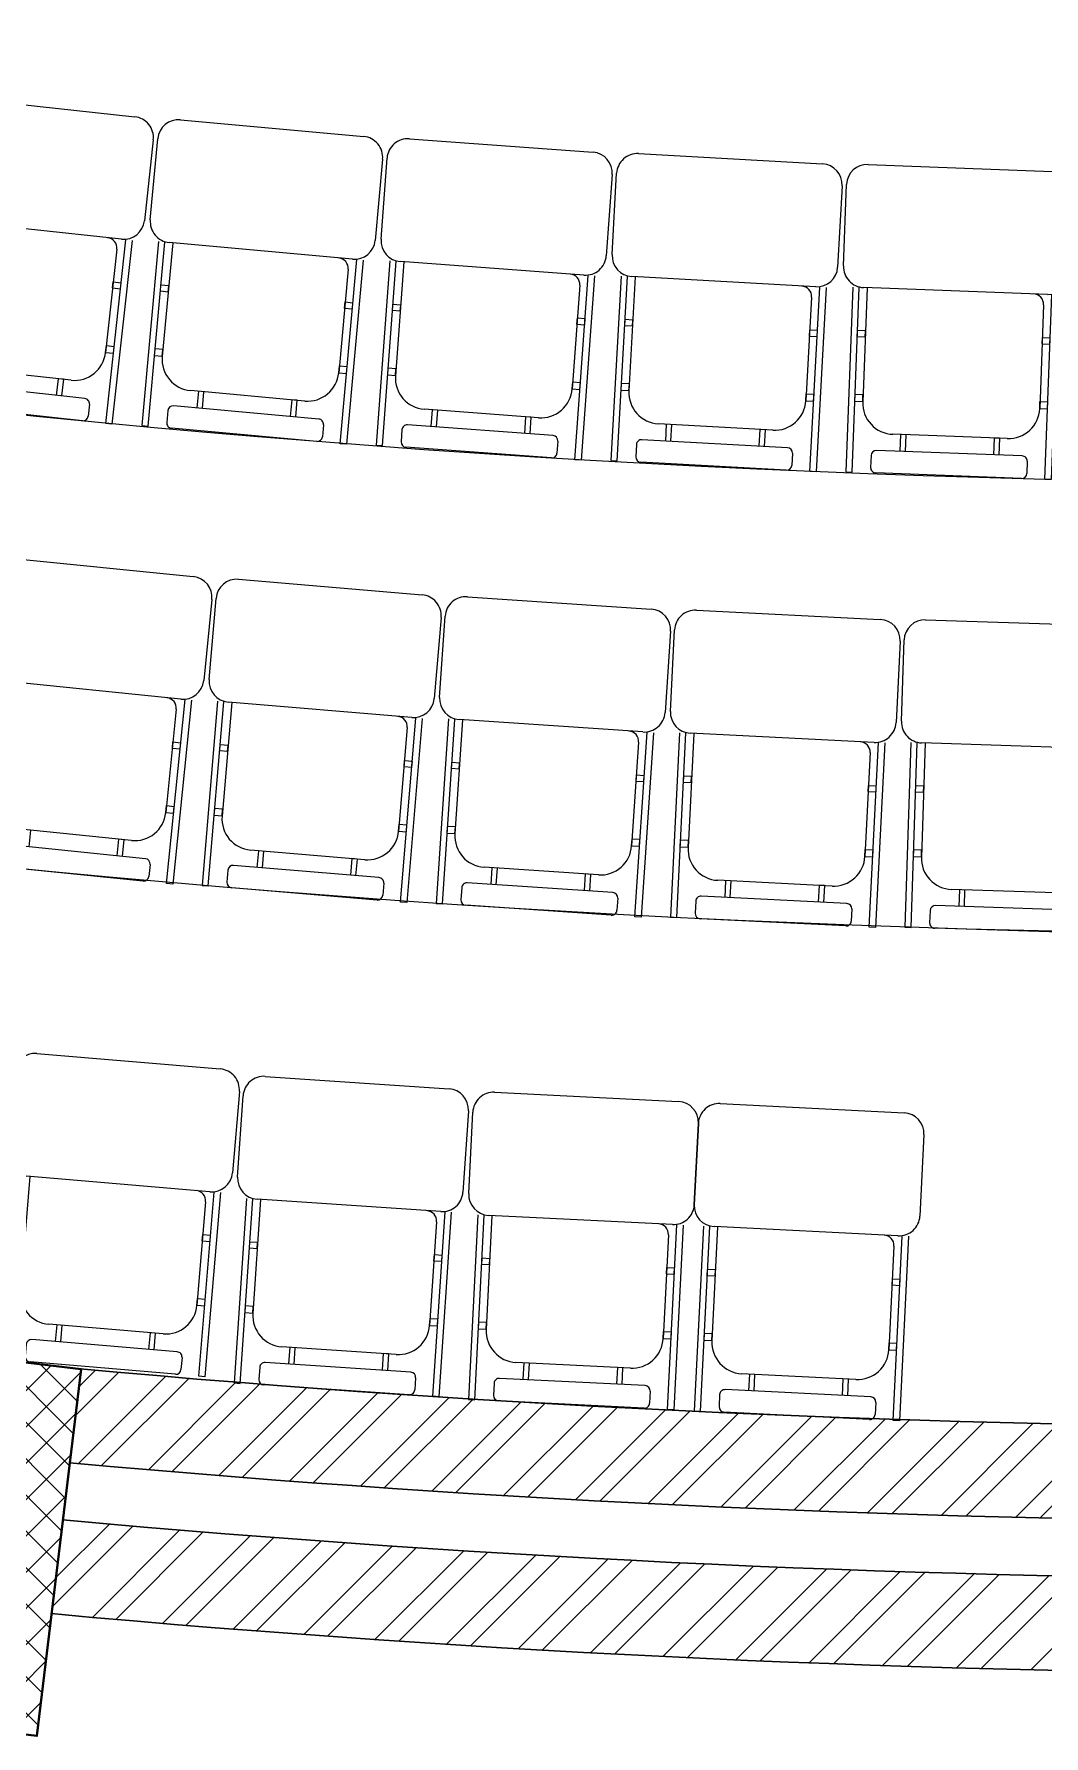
# Model space of a CAD drawing. Header units: millimetres. Extents: x 8275 to 147087, y -297470 to -191881.
# Drawn here: x 41999 to 44458, y -221375 to -217230 of the extents above; entities that cross this region are included whole.
import ezdxf

# ---------------------------------------------------------------- set-up
doc = ezdxf.new("R2010")
doc.units = ezdxf.units.MM
doc.header["$LTSCALE"] = 250
doc.header["$MEASUREMENT"] = 0
for name, color, linetype, lineweight in [('col', 6, 'Continuous', 40), ('furniture', 5, 'Continuous', 15), ('hatch', 9, 'Continuous', 0), ('stairs', 2, 'Continuous', 5), ('text', 7, 'Continuous', 9), ('wall', 1, 'Continuous', 30)]:
    doc.layers.add(name, color=color, linetype=linetype, lineweight=lineweight)

# ---------------------------------------------------------------- blocks, each defined once
blk = doc.blocks.new('A$C157F7572')
at = {"layer": 'hatch'}
h = blk.add_hatch(dxfattribs=at)
h.set_pattern_fill('ANSI37', color=256, scale=500)
h.set_pattern_definition([(45, (0, 0), (-44.19417382415921, 44.19417382415922), []), (135, (0, 0), (-44.19417382415922, -44.19417382415921), [])])
h.paths.add_polyline_path([(-96432.95528851217, 4658.762275870657), (-98418.65370136919, 4897.512800823664), (-98526.09143759822, 4003.948515036725), (-96540.3930247412, 3765.197990083601)])
at = {"layer": 'col', "elevation": 13625.06678178192}
blk.add_lwpolyline([(-98418.65370136919, 4897.512800824596), (-96432.95528851217, 4658.762275869725), (-96540.39302473981, 3765.197990096523), (-98526.09143759822, 4003.948515037657)], close=True, dxfattribs=at)
blk = doc.blocks.new('A$C24EB465D-flat-9-flat-1-flat-368')
at = {"layer": 'furniture', "ltscale": 0.1}
for p, q in [((-444.7865535151213, 28.86994348000735), (0.9633023887872696, -19.80886051803827)), ((-522.3397440519184, -213.3423242466524), (-500.8012188225985, -16.11491253506392)), ((45.94815840572119, -75.82352582272142), (24.40963317453861, -273.0509375361726)), ((-503.1420515552163, -266.5408623879775), (-552.0139903556556, -714.0592459272593)), ((-536.7144739851356, -715.7300533298403), (-487.842535180971, -268.2116697886959)), ((-468.9051249343902, -270.2797590307891), (-499.115522781387, -546.9151604697108)), ((-31.60503213107586, -318.0357935512438), (-477.3548880387098, -269.3569895531982)), ((-69.9893237836659, -766.6994968559593), (-21.1173849850893, -319.1811133157462)), ((-5.921435201540589, -320.8406105674803), (-54.79337400197983, -768.3589941086248)), ((-500.9118280280381, -387.8866602210328), (-499.2794892415404, -372.9393994314596)), ((-480.3420789930969, -375.0074886735529), (-499.2794892415404, -372.9393994314596)), ((-42.81224755384028, -342.3629044033587), (-70.26519307680428, -593.7484255116433)), ((-481.974417777732, -389.9547494640574), (-500.9118280280381, -387.8866602210328)), ((-481.974417777732, -389.9547494640574), (-480.3420789930969, -375.0074886735529)), ((-53.12408807687461, -436.7880145050585), (-51.49174929410219, -421.840753714554)), ((-53.12408807687461, -436.7880145050585), (-34.18667783215642, -438.8561037471518)), ((-51.49174929410219, -421.840753714554), (-32.55433904565871, -423.908842955716)), ((-34.18667783215642, -438.8561037471518), (-32.55433904565871, -423.908842955716)), ((-518.0529330242425, -544.8470712276176), (-516.2059794720262, -527.934591610916)), ((-497.2685692235827, -530.0026808530092), (-516.2059794720262, -527.934591610916)), ((-499.115522781387, -546.9151604697108), (-497.2685692235827, -530.0026808530092)), ((-499.115522781387, -546.9151604697108), (-518.0529330242425, -544.8470712276176)), ((-70.26519307680428, -593.7484255116433), (-68.4182395208627, -576.8359458949417)), ((-68.4182395208627, -576.8359458949417), (-49.48082927800715, -578.904035137035)), ((-51.3277828283608, -595.8165147528052), (-49.48082927800715, -578.904035137035)), ((-70.26519307680428, -593.7484255116433), (-51.3277828283608, -595.8165147528052)), ((-154.287191035226, -661.2257095333189), (-431.6382387522608, -630.9371584290639)), ((-412.7219906095415, -633.0029366305098), (-417.1382082141936, -673.4420640990138)), ((-400.0576938465238, -634.3859607893974), (-404.4739114474505, -674.8250882579014)), ((-185.8677359446883, -657.776907172054), (-190.2839535437524, -698.2160346405581)), ((-173.1309606768191, -659.167846458964), (-185.8677359446883, -657.776907172054)), ((-173.1309606768191, -659.167846458964), (-177.5471782833338, -699.6069739265367)), ((-487.9329431802034, -678.4863214166835), (-491.1290202252567, -707.7526707397774)), ((-120.8285881411284, -705.8010154850781), (-473.9292768537998, -667.24010741245)), ((-552.0139903556556, -714.0592459272593), (-536.7144739851356, -715.7300533298403)), ((-126.7821175083518, -760.3172451388091), (-479.8828062191606, -721.756337066181)), ((-109.5823741406202, -719.804681812413), (-112.7784511819482, -749.0710311355069)), ((-54.79337400197983, -768.3589941086248), (-69.9893237836659, -766.6994968559593))]:
    blk.add_line(p, q, dxfattribs=at)
for centre, radius, start, end in [((-450.3014581687748, -21.62981718033552, 1.982400927672602e-09), 50.80000000000293, 83.76762318044554, 173.7676231804455), ((-4.551602261140943, -70.30862117744982, 1.982501520910923e-09), 50.80000000000293, 353.7676231804455, 83.76762318044554), ((-471.8399833999574, -218.857228891924, 1.982396067031655e-09), 50.80000000000293, 173.7676231804455, 263.7676231804455), ((-26.09012749232352, -267.5360328899696, 1.982496660269976e-09), 50.80000000000293, 263.7676231804455, 353.7676231804455), ((-68.0621278937906, -339.6054520793259, 1.982487188366882e-09), 25.39999999999996, 353.7676231804455, 83.76762318044554), ((-423.3658817950636, -555.1875174362212, 1.982407006276593e-09), 76.2000000000001, 173.7676231804455, 263.7676231804455), ((-146.0148340780288, -585.4760685414076, 1.982469596627823e-09), 76.2000000000001, 263.7676231804455, 353.7676231804455), ((-475.3080030214041, -679.8650475768372, 1.982395284396911e-09), 12.70000000000002, 83.76762318044554, 173.7676231804455), ((-478.50408006832, -709.1313968999311, 1.982394563131977e-09), 12.7, 173.7676231804455, 263.7676231804455), ((-122.2073143105954, -718.4259556494653, 1.982474969317186e-09), 12.69999999999999, 353.7676231804455, 83.76762318044554), ((-125.403391353786, -747.6923049725592, 1.982474248052254e-09), 12.7, 263.7676231804455, 353.7676231804455)]:
    blk.add_arc(centre, radius, start, end, dxfattribs=at)
blk = doc.blocks.new('A$C24EB465D-flat-9-flat-1-flat-369')
at = {"layer": 'furniture', "ltscale": 0.1}
for p, q in [((-445.2293345928192, 20.96166601777077), (1.31514759734273, -19.78861524444073)), ((-518.4662431254983, -222.5904541295022), (-500.435788616538, -25.01145041268319)), ((47.28826402872801, -74.99506926629692), (29.25780951790512, -272.5740729849786)), ((-498.3262602966279, -275.4394555324689), (-539.2382196802646, -723.7556180646643)), ((-523.9114292729646, -725.1542939962819), (-482.9994698874652, -276.8381314631552)), ((-464.028300428763, -278.5693822614849), (-489.3182029761374, -555.697934194468)), ((-25.94864450395107, -318.5471894154325), (-472.4931266978383, -277.796908153221)), ((-56.35426069237292, -767.8221286376938), (-15.44230131059885, -319.5059661045671)), ((-0.2192621175199747, -320.8951740190387), (-41.13122149929404, -769.2113365512341)), ((-36.72180516831577, -343.069607919082), (-59.70337331853807, -594.9032672373578)), ((-493.9401117190719, -396.7264632843435), (-492.573638856411, -381.7525564143434)), ((-474.968942258507, -398.4577140826732), (-493.9401117190719, -396.7264632843435)), ((-473.6024693977088, -383.4838072126731), (-492.573638856411, -381.7525564143434)), ((-474.968942258507, -398.4577140826732), (-473.6024693977088, -383.4838072126731)), ((-45.35411260277033, -437.663047125563), (-43.98763974197209, -422.689140255563)), ((-45.35411260277033, -437.663047125563), (-26.38294314593077, -439.3942979238927)), ((-43.98763974197209, -422.689140255563), (-25.01647028140724, -424.4203910529613)), ((-26.38294314593077, -439.3942979238927), (-25.01647028140724, -424.4203910529613)), ((-508.289372432977, -553.9666833952069), (-506.7432400193065, -537.0240543568507)), ((-487.7720705587417, -538.7553051551804), (-506.7432400193065, -537.0240543568507)), ((-489.3182029761374, -555.697934194468), (-487.7720705587417, -538.7553051551804)), ((-489.3182029761374, -555.697934194468), (-508.289372432977, -553.9666833952069)), ((-59.70337331853807, -594.9032672373578), (-58.15724090114236, -577.9606381980702)), ((-58.15724090114236, -577.9606381980702), (-39.1860714443028, -579.6918889963999)), ((-40.73220385797322, -596.6345180356875), (-39.1860714443028, -579.6918889963999)), ((-59.70337331853807, -594.9032672373578), (-40.73220385797322, -596.6345180356875)), ((-142.513054350391, -663.8629418825731), (-420.3585283253342, -638.5076152281836)), ((-401.4085586946458, -640.2369313947856), (-405.10548825562, -680.7481486080214)), ((-388.7216856312007, -641.3946965578943), (-392.4186151884496, -681.9059137720615)), ((-174.1498970501125, -660.9758605509996), (-177.8468266054988, -701.4870777651668)), ((-161.3904162738472, -662.1402516728267), (-174.1498970501125, -660.9758605509996)), ((-161.3904162738472, -662.1402516728267), (-165.0873458366841, -702.6514688860625)), ((-475.7994103133678, -687.0496099516749), (-478.4749287702143, -716.3681316096336)), ((-108.2676449883729, -707.8366606924683), (-461.9977968074381, -675.5563308438286)), ((-539.2382196802646, -723.7556180646643), (-523.9114292729646, -725.1542939962819)), ((-113.2514978423715, -762.4500749632716), (-466.981649659574, -730.169745114632)), ((-96.77436588518322, -721.6382741993293), (-99.44988433644176, -750.9567958563566)), ((-41.13122149929404, -769.2113365512341), (-56.35426069237292, -767.8221286376938))]:
    blk.add_line(p, q, dxfattribs=at)
for centre, radius, start, end in [((-449.8460033982992, -29.62811920884997, 1.982526758083864e-09), 50.80000000000293, 84.78580506149643, 174.7858050083564), ((-3.301521202549338, -70.37840047013015, 1.982627530647047e-09), 50.80000000000293, 354.7858050083564, 84.78580506149643), ((-467.8764579072595, -227.207122925669, 1.98252268911607e-09), 50.80000000000293, 174.7858050083564, 264.7858050614964), ((-21.33197571523488, -267.9574041878805, 1.982623461679254e-09), 50.80000000000293, 264.7858050614964, 354.7858050083564), ((-62.0166977904737, -340.761273519136, 1.982614280278767e-09), 25.39999999999996, 354.7858050083564, 84.78580506149643), ((-413.4335251431912, -562.6229373868555, 1.982534975358764e-09), 76.2000000000001, 174.7858050083564, 264.7858050614964), ((-135.5880511663854, -587.978264041245, 1.982597677288131e-09), 76.2000000000001, 264.7858050614964, 354.7858050083564), ((-463.1519640125334, -688.203777150251, 1.982523755301811e-09), 12.70000000000002, 84.78580506149643, 174.7858050083564), ((-465.8274824712425, -717.5222988072783, 1.982523151512349e-09), 12.7, 174.7858050083564, 264.7858050614964), ((-109.4218121971935, -720.4841069988906, 1.982603582274252e-09), 12.69999999999999, 354.7858050083564, 84.78580506149643), ((-112.0973306503147, -749.8026286559179, 1.982602978484791e-09), 12.7, 264.7858050614964, 354.7858050083564)]:
    blk.add_arc(centre, radius, start, end, dxfattribs=at)
blk = doc.blocks.new('A$C24EB465D-flat-9-flat-1-flat-370')
at = {"layer": 'furniture', "ltscale": 0.1}
for p, q in [((-445.5315181221813, 13.04676913749427), (1.666577499359846, -19.76212098821998)), ((-514.4290174022317, -231.7682928843424), (-499.9123273901641, -33.90009000524879)), ((48.61343664303422, -74.1429302552715), (34.09674663096666, -272.011133137159)), ((-493.3531041797251, -284.2510685306042), (-526.2921646889299, -733.2234377255663)), ((-510.9429402444512, -734.3495405046269), (-478.003879731521, -285.3771713087335)), ((-459.00494190678, -286.7710369573906), (-479.36636294052, -564.3052258435637)), ((-20.28406263887882, -318.9579922799021), (-467.48215826042, -286.1491021541879)), ((-42.70140166766942, -768.7022923203185), (-9.762341162189841, -319.7299231244251)), ((5.482980208471417, -320.8484030077234), (-27.4560802988708, -769.8207722036168)), ((-30.61976652033627, -343.6679745782167), (-49.12270002253354, -595.8702463610098)), ((-486.8124156408012, -405.4409853639081), (-485.7122402153909, -390.4451609766111)), ((-467.8134778123349, -406.8348510134965), (-486.8124156408012, -405.4409853639081)), ((-466.7133023887873, -391.8390266252682), (-485.7122402153909, -390.4451609766111)), ((-467.8134778123349, -406.8348510134965), (-466.7133023887873, -391.8390266252682)), ((-37.56981489621103, -438.3998715300113), (-36.46963947452605, -423.4040471427143)), ((-37.56981489621103, -438.3998715300113), (-18.57087707333267, -439.7937371786684)), ((-36.46963947452605, -423.4040471427143), (-17.47070164605975, -424.79791279044)), ((-18.57087707333267, -439.7937371786684), (-17.47070164605975, -424.79791279044)), ((-498.3653007633984, -562.9113601939753), (-497.1204777359962, -545.9439319912344)), ((-479.36636294052, -564.3052258435637), (-498.3653007633984, -562.9113601939753)), ((-478.12153990753, -547.3377976398915), (-497.1204777359962, -545.9439319912344)), ((-479.36636294052, -564.3052258435637), (-478.12153990753, -547.3377976398915)), ((-49.12270002253354, -595.8702463610098), (-47.87787699140608, -578.9028181573376)), ((-47.87787699140608, -578.9028181573376), (-28.87893916852772, -580.2966838059947)), ((-49.12270002253354, -595.8702463610098), (-30.12376219406724, -597.2641120087355)), ((-30.12376219406724, -597.2641120087355), (-28.87893916852772, -580.2966838059947)), ((-130.6939139235765, -666.2905350737274), (-408.9460742212832, -645.8764397464693)), ((-389.9683672543615, -647.268747783266), (-392.944841330871, -687.8392618345097)), ((-377.2629242353141, -648.2008883440867), (-380.2393983080983, -688.7714023953304)), ((-463.5156262684613, -695.395937285386), (-465.669741243124, -724.7573728747666)), ((-95.67251234315336, -709.6487804213539), (-449.9204239528626, -683.6592224994674)), ((-162.3770639132708, -663.9660864751786), (-165.3535379841924, -704.5366005264223)), ((-149.5989069063216, -664.9035617308691), (-162.3770639132708, -663.9660864751786)), ((-149.5989069063216, -664.9035617308691), (-152.5753809846938, -705.4740757821128)), ((-526.2921646889299, -733.2234377255663), (-510.9429402444512, -734.3495405046269)), ((-99.68511484749615, -764.3421331141144), (-453.9330264553428, -738.3525751912966)), ((-83.93579756096005, -723.2439827397466), (-86.08991253189743, -752.6054183291271)), ((-27.4560802988708, -769.8207722036168), (-42.70140166766942, -768.7022923203185))]:
    blk.add_line(p, q, dxfattribs=at)
for centre, radius, start, end in [((-449.2484931927174, -37.61706506833434, 1.982652793773659e-09), 50.80000000000293, 85.80398679271788, 175.8039868498401), ((-2.050397569313645, -70.42595519311726, 1.982753713839058e-09), 50.80000000000293, 355.80398684984, 85.80398679271788), ((-463.7651832029223, -235.4852679483593, 1.982649517763945e-09), 50.80000000000293, 175.8039868498401, 265.8039867927179), ((-16.5670875813812, -268.2941580731422, 1.982750437829344e-09), 50.80000000000293, 265.8039867927179, 355.80398684984), ((-55.95168363116682, -341.8094870448112, 1.982741549830831e-09), 25.39999999999996, 355.80398684984, 85.80398679271788), ((-403.3706116378307, -569.8806884363294, 1.982663147124561e-09), 76.2000000000001, 175.8039868498401, 265.8039867927179), ((-125.118451340124, -590.2947837645188, 1.982725940831622e-09), 76.2000000000001, 265.8039867927179, 355.80398684984), ((-450.8496677242219, -696.3251810502261, 1.982652432433483e-09), 12.70000000000002, 85.80398679271788, 175.8039868498401), ((-453.0037827007473, -725.6866166396067, 1.98265194631016e-09), 12.7, 175.8039868498401, 265.8039867927179), ((-96.60175611823797, -722.3147389730439, 1.982732376249784e-09), 12.69999999999999, 355.80398684984, 85.80398679271788), ((-98.75587108917534, -751.6761745614931, 1.982731890126462e-09), 12.7, 265.8039867927179, 355.80398684984)]:
    blk.add_arc(centre, radius, start, end, dxfattribs=at)
blk = doc.blocks.new('A$C24EB465D-flat-9-flat-1-flat-371')
at = {"layer": 'furniture', "ltscale": 0.1}
for p, q in [((-445.6930086743087, 5.127752259373665), (2.017481116577983, -19.72938611451536)), ((-510.2293417807668, -240.8729422697797), (-499.2310004476458, -42.77802439592779)), ((49.92325777374208, -73.26737788598984), (38.92491644062102, -271.3622957626358)), ((-488.2241536621004, -292.9729187916964), (-513.1799135748297, -742.459715099074)), ((-497.8131021745503, -743.3128891177475), (-472.8573422580957, -293.8260928085074)), ((-453.8366356790066, -294.8821331430227), (-469.2631453294307, -572.7343173474073)), ((-14.61307533271611, -319.2680724179372), (-462.3235651254654, -294.4109340440482)), ((-29.03505810536444, -769.3397099617869), (-4.079298196360469, -319.852913653478)), ((11.18349107913673, -320.7003123033792), (-13.77226883172989, -770.1871086126193)), ((-24.50805855356157, -344.1578154247254), (-38.52651442587376, -596.6490575214848)), ((-479.5309906248003, -414.0274745309725), (-478.6974600572139, -399.0144681092352)), ((-460.5102840419859, -415.0835148654878), (-479.5309906248003, -414.0274745309725)), ((-459.6767534781247, -400.0705084437504), (-478.6974600572139, -399.0144681092352)), ((-460.5102840419859, -415.0835148654878), (-459.6767534781247, -400.0705084437504)), ((-29.77365314029157, -438.9982550395653), (-28.94012257643044, -423.9852486178279)), ((-29.77365314029157, -438.9982550395653), (-10.75294656306505, -440.0542953740805)), ((-28.94012257643044, -423.9852486178279), (-9.91941599547863, -425.0412889514118)), ((-10.75294656306505, -440.0542953740805), (-9.91941599547863, -425.0412889514118)), ((-488.2838519066572, -571.6782770119607), (-487.3407313656062, -554.6914077345282)), ((-469.2631453294307, -572.7343173474073), (-488.2838519066572, -571.6782770119607)), ((-468.3200247846544, -555.7474480690435), (-487.3407313656062, -554.6914077345282)), ((-469.2631453294307, -572.7343173474073), (-468.3200247846544, -555.7474480690435)), ((-38.52651442587376, -596.6490575214848), (-37.58339387923479, -579.6621882440522)), ((-37.58339387923479, -579.6621882440522), (-18.56268730387092, -580.7182285785675)), ((-38.52651442587376, -596.6490575214848), (-19.5058078430593, -597.7050978560001)), ((-19.5058078430593, -597.7050978560001), (-18.56268730387092, -580.7182285785675)), ((-118.8335020821542, -668.507722504437), (-397.4044803418219, -653.0413050064817)), ((-378.4050289466977, -654.0961652416736), (-380.6601076070219, -694.7131644971669)), ((-365.6850281860679, -654.8023868417367), (-367.9401068426669, -695.41938609723)), ((-451.0854701064527, -703.5226677563041), (-452.7175013571978, -732.9177453238517)), ((-83.0471675787121, -711.2368024289608), (-437.7009721640497, -691.5462235920131)), ((-150.5529542434961, -666.7466406682506), (-152.8080328982323, -707.3636399246752)), ((-137.760156178847, -667.4569040173665), (-150.5529542434961, -666.7466406682506)), ((-137.760156178847, -667.4569040173665), (-140.0152348410338, -708.0739032719284)), ((-513.1799135748297, -742.459715099074), (-497.8131021745503, -743.3128891177475)), ((-71.07072342000902, -724.6213003732264), (-72.70275466702878, -754.0163779398426)), ((-86.08725260943174, -765.9928221032023), (-440.7410571910441, -746.302243267186)), ((-13.77226883172989, -770.1871086126193), (-29.03505810536444, -769.3397099617869))]:
    blk.add_line(p, q, dxfattribs=at)
for centre, radius, start, end in [((-448.5091162417084, -45.59413195494562, 1.982778994941579e-09), 50.80000000000292, 86.8221686540969, 176.8221686540969), ((-0.798626447096467, -70.45127032790333, 1.982880030639969e-09), 50.80000000000292, 356.8221686540969, 86.8221686540969), ((-459.5074575729668, -243.6890498297289, 1.982776512924465e-09), 50.80000000000292, 176.8221686540969, 266.8221686540969), ((-11.79696778021753, -268.5461882026866, 1.982877548622855e-09), 50.80000000000292, 266.8221686540969, 356.8221686540969), ((-49.86900066956878, -342.7497616447508, 1.982868956833027e-09), 25.39999999999996, 356.8221686540969, 86.8221686540969), ((-393.1803190149367, -576.9584786836058, 1.982791481099032e-09), 76.20000000000009, 176.8221686540969, 266.8221686540969), ((-114.6093407552689, -592.4248961824924, 1.982854346754363e-09), 76.20000000000009, 266.8221686540969, 356.8221686540969), ((-438.4049990586936, -704.2266946453601, 1.982781275157387e-09), 12.70000000000001, 86.8221686540969, 176.8221686540969), ((-440.037030313164, -733.6217722129077, 1.982780906853714e-09), 12.69999999999999, 176.8221686540969, 266.8221686540969), ((-83.75119447894394, -723.9172734823078, 1.982861310572346e-09), 12.69999999999999, 356.8221686540969, 86.8221686540969), ((-85.38322572596371, -753.312351048924, 1.982860942268676e-09), 12.7, 266.8221686540969, 356.8221686540969)]:
    blk.add_arc(centre, radius, start, end, dxfattribs=at)
blk = doc.blocks.new('A$C24EB465D-flat-9-flat-1-flat-372')
at = {"layer": 'furniture', "ltscale": 0.1}
for p, q in [((-445.713755255565, -2.792883895337582), (2.367747642099857, -19.69042096100748)), ((-505.86854246445, -249.901527158916), (-498.3920229431242, -51.64245005138218)), ((51.2173138000071, -72.36868864577264), (43.74079427681863, -270.6277657551691)), ((-482.941028399393, -301.602252070792), (-499.9056070167571, -751.4615334905684)), ((-484.526061296463, -752.0415093265474), (-467.5614826753736, -302.182227903977)), ((-448.5250138305128, -302.9001094410196), (-459.0117406100035, -580.9825469097123)), ((-8.937473410740495, -319.4773319112137), (-457.0189763084054, -302.5797948455438)), ((-15.35954565368593, -769.7341802725568), (1.60503295995295, -319.8748988518491)), ((16.88047035224736, -320.4509486723691), (-0.08410826325416565, -770.3102300940081)), ((-18.38861126638949, -344.5389757752419), (-27.91816266253591, -597.2394547825679)), ((-472.098136048764, -422.4832192827016), (-471.531513556838, -407.4577717361972)), ((-452.4950447119772, -408.1756532732397), (-471.531513556838, -407.4577717361972)), ((-453.0616672001779, -423.2011008197442), (-452.4950447119772, -408.1756532732397)), ((-453.0616672001779, -423.2011008197442), (-472.098136048764, -422.4832192827016)), ((-21.96808925643563, -439.4580086925998), (-21.40146676823497, -424.4325611451641)), ((-21.96808925643563, -439.4580086925998), (-2.931620413437486, -440.1758902287111)), ((-21.40146676823497, -424.4325611451641), (-2.364997921511531, -425.1504426812753)), ((-2.931620413437486, -440.1758902287111), (-2.364997921511531, -425.1504426812753)), ((-478.048209451139, -580.2646653726697), (-477.4070892203599, -563.263719250448)), ((-459.0117406100035, -580.9825469097123), (-478.048209451139, -580.2646653726697)), ((-458.3706203754991, -563.9816007874906), (-477.4070892203599, -563.263719250448)), ((-459.0117406100035, -580.9825469097123), (-458.3706203754991, -563.9816007874906)), ((-27.91816266253591, -597.2394547825679), (-27.27704242803156, -580.238508659415)), ((-27.27704242803156, -580.238508659415), (-8.240573586896062, -580.9563901964575)), ((-27.91816266253591, -597.2394547825679), (-8.881693817675114, -597.9573363186792)), ((-8.881693817675114, -597.9573363186792), (-8.240573586896062, -580.9563901964575)), ((-106.9355641901493, -670.5138040166348), (-385.73739137128, -659.999948438257)), ((-366.7221953254193, -660.7170277601108), (-368.2551664449275, -701.3676859075204)), ((-353.9916536286473, -661.1971073849127), (-355.5246247462928, -701.8477655323222)), ((-70.39559761621058, -712.6002252371982), (-425.3433001823723, -699.2148435115814)), ((-138.6813019365072, -669.3166450690478), (-140.2142730504274, -709.9673032173887)), ((-125.8779026102275, -669.7994722193107), (-138.6813019365072, -669.3166450690478)), ((-125.8779026102275, -669.7994722193107), (-127.4108737334609, -710.4501303667203)), ((-438.5128671042621, -711.4272350510582), (-439.6222992576659, -740.8466720189899)), ((-58.18320608139038, -725.7697921600193), (-59.29263823106885, -755.1892291270196)), ((-499.9056070167571, -751.4615334905684), (-484.526061296463, -752.0415093265474)), ((-72.46220515295863, -767.4016206655651), (-427.4099077172577, -754.0162389399484)), ((-0.08410826325416565, -770.3102300940081), (-15.35954565368593, -769.7341802725568))]:
    blk.add_line(p, q, dxfattribs=at)
for centre, radius, start, end in [((-447.6281060297042, -53.55680081620812, 1.98290532173496e-09), 50.80000000000292, 87.84035048306681, 177.8403504810559), ((0.4533968716859818, -70.4543378809467, 1.9830064411606e-09), 50.80000000000292, 357.840350481056, 87.84035048306681), ((-455.10462555103, -251.8158779237419, 1.982903634494234e-09), 50.80000000000292, 177.8403504810559, 267.8403504830668), ((-7.02312265150249, -268.7134149894118, 1.983004753919875e-09), 50.80000000000292, 267.8403504830668, 357.840350481056), ((-43.77056973613799, -343.5818003918976, 1.982996461051906e-09), 25.39999999999996, 357.840350481056, 87.84035048306681), ((-382.8658652342856, -583.8540730550885, 1.982919936755999e-09), 76.20000000000009, 177.8403504810559, 267.8403504830668), ((-104.0640380531549, -594.3679286343977, 1.982982854507457e-09), 76.20000000000009, 267.8403504830668, 357.840350481056), ((-425.8218878805637, -711.905822741799, 1.982910242786689e-09), 12.70000000000001, 87.84035048306681, 177.8403504810559), ((-426.9313200358301, -741.3252597097307, 1.982909992418973e-09), 12.69999999999999, 177.8403504810559, 267.8403504830668), ((-70.87418531626463, -725.2912044674158, 1.982990344526179e-09), 12.69999999999999, 357.840350481056, 87.84035048306681), ((-71.98361746780574, -754.7106414344162, 1.982990094158464e-09), 12.7, 267.8403504830668, 357.840350481056)]:
    blk.add_arc(centre, radius, start, end, dxfattribs=at)
blk = doc.blocks.new('A$C24EB465D-flat-9-flat-1-flat-393')
at = {"layer": 'furniture', "ltscale": 0.1}
for p, q in [((-444.9883597511798, 25.57169355172664), (1.110130304470658, -19.80117464251816)), ((-520.7437612880021, -217.2088640257716), (-500.6679873149842, -19.8271949198097)), ((46.50901877880096, -75.4808022044599), (26.43324480392039, -272.8624713122845)), ((-501.1522052362561, -270.2636167732999), (-546.7050918228924, -718.1320176813751)), ((-531.3936092481017, -719.6893551219255), (-485.8407226596028, -271.8209542129189)), ((-466.8885009028018, -273.7485927920789), (-495.0472124367952, -550.6003589630127)), ((-29.246382759884, -318.2613597838208), (-475.3448728173971, -272.888491589576)), ((-64.30341949686408, -767.1972980685532), (-18.75053291395307, -319.3288971604779)), ((-3.542697928845882, -320.8756925594062), (-49.09558451361954, -768.7440934684128)), ((-40.27293944172561, -342.6708875885233), (-65.86146620288491, -594.2530247503892)), ((-498.0224373489618, -391.5895459959283), (-496.5009559951723, -376.6305945115164)), ((-479.0702155902982, -393.5171845760196), (-498.0224373489618, -391.5895459959283)), ((-477.5487342383713, -378.5582330906764), (-496.5009559951723, -376.6305945115164)), ((-479.0702155902982, -393.5171845760196), (-477.5487342383713, -378.5582330906764)), ((-49.8844693582505, -437.1698503624648), (-48.36298800818622, -422.2108988780528)), ((-49.8844693582505, -437.1698503624648), (-30.93224760517478, -439.0974889425561)), ((-48.36298800818622, -422.2108988780528), (-29.41076624952257, -424.1385374562815)), ((-30.93224760517478, -439.0974889425561), (-29.41076624952257, -424.1385374562815)), ((-513.999434189871, -548.6727203829214), (-512.277913255617, -531.7470130156726)), ((-493.325691498816, -533.6746515957639), (-512.277913255617, -531.7470130156726)), ((-495.0472124367952, -550.6003589630127), (-493.325691498816, -533.6746515957639)), ((-495.0472124367952, -550.6003589630127), (-513.999434189871, -548.6727203829214)), ((-65.86146620288491, -594.2530247503892), (-64.13994526490569, -577.3273173831403)), ((-64.13994526490569, -577.3273173831403), (-45.18772351369262, -579.2549559623003)), ((-46.9092444460839, -596.1806633295491), (-45.18772351369262, -579.2549559623003)), ((-65.86146620288491, -594.2530247503892), (-46.9092444460839, -596.1806633295491)), ((-149.3809075448662, -662.3513574581593), (-426.9488797243685, -634.119800307788)), ((-408.0178366228938, -636.0452847974375), (-412.1341345347464, -676.5160409035161)), ((-395.3436347395182, -637.334383290261), (-399.4599326495081, -677.8051393963397)), ((-180.9861525353044, -659.1367744738236), (-185.1024504415691, -699.6075305808336)), ((-168.2394154574722, -660.433250553906), (-180.9861525353044, -659.1367744738236)), ((-168.2394154574722, -660.433250553906), (-172.3557133711874, -700.9040066590533)), ((-482.8895280417055, -682.0850013727322), (-485.8685491066426, -711.37424077373)), ((-115.5927619412541, -706.6773907225579), (-468.9696211498231, -670.735279253684)), ((-546.7050918228924, -718.1320176813751), (-531.3936092481017, -719.6893551219255)), ((-121.1419677790254, -761.2362591326237), (-474.5188269857317, -725.2941476637498)), ((-104.2430398277938, -720.5972976144403), (-107.2220608890057, -749.8865370154381)), ((-49.09558451361954, -768.7440934684128), (-64.30341949686408, -767.1972980685532))]:
    blk.add_line(p, q, dxfattribs=at)
for centre, radius, start, end in [((-450.1287293042988, -24.96756446547806, 1.982433059071847e-09), 50.80000000000293, 84.19239341866104, 174.1923934186611), ((-4.030239244922996, -70.34043265879154, 1.982533730987116e-09), 50.80000000000293, 354.192393418661, 84.19239341866104), ((-470.2045032773167, -222.34923357144, 1.982428528532826e-09), 50.80000000000293, 174.1923934186611, 264.192393418661), ((-24.10601321980357, -267.7221017656848, 1.982529200448095e-09), 50.80000000000293, 264.192393418661, 354.192393418661), ((-65.54256846010685, -340.1007028147578, 1.982519849379954e-09), 25.39999999999996, 354.192393418661, 84.19239341866104), ((-419.2383254170418, -558.3109132796526, 1.982440030169468e-09), 76.2000000000001, 174.1923934186611, 264.192393418661), ((-141.6703532375395, -586.542470430024, 1.982502669474463e-09), 76.2000000000001, 264.192393418661, 354.192393418661), ((-470.2547135427594, -683.3700937572867, 1.982428517201778e-09), 12.70000000000002, 84.19239341866104, 174.1923934186611), ((-473.2337346095592, -712.6593331582844, 1.98242784492029e-09), 12.7, 174.1923934186611, 264.192393418661), ((-116.8778543379158, -719.3122052261606, 1.982508264445987e-09), 12.69999999999999, 354.192393418661, 84.19239341866104), ((-119.8568753991276, -748.6014446271583, 1.982507592164501e-09), 12.7, 264.192393418661, 354.192393418661)]:
    blk.add_arc(centre, radius, start, end, dxfattribs=at)
blk = doc.blocks.new('A$C24EB465D-flat-9-flat-1-flat-394')
at = {"layer": 'furniture', "ltscale": 0.1}
for p, q in [((-445.3614017385989, 17.93805080559105), (1.449483079835773, -19.77922913897783)), ((-516.9428894966841, -226.1057374989614), (-500.2544230818748, -28.40886071976274)), ((47.79639460705221, -74.67225048039109), (31.10792819038033, -272.3691272614524)), ((-496.4445232842118, -278.8167689843103), (-534.3114478122443, -727.4003911046311)), ((-518.9755136426538, -728.6949650328606), (-481.108589110896, -280.1113429116085)), ((-462.1261016987264, -281.7137385020033), (-485.5337029378861, -559.0076217222959)), ((-23.78509315289557, -318.7160387868062), (-470.5959779731929, -280.9987588431686)), ((-51.13940653949976, -768.1870768386871), (-13.27248201332986, -319.6034547174349)), ((1.959639048203826, -320.8892653221264), (-35.90728547982872, -769.4728874433786)), ((-34.39149687811732, -343.3110423432663), (-55.6625706627965, -595.2949423454702)), ((-491.2349302787334, -400.0711985509843), (-489.9701625779271, -385.0883584432304)), ((-472.2524428647012, -401.673594141379), (-491.2349302787334, -400.0711985509843)), ((-470.9876751657575, -386.6907540336251), (-489.9701625779271, -385.0883584432304)), ((-472.2524428647012, -401.673594141379), (-470.9876751657575, -386.6907540336251)), ((-42.38131059147418, -437.9609147654846), (-41.11654289439321, -422.9780746567994)), ((-42.38131059147418, -437.9609147654846), (-23.39882318302989, -439.5633103558794)), ((-41.11654289439321, -422.9780746567994), (-22.13405548222363, -424.5804702471942)), ((-23.39882318302989, -439.5633103558794), (-22.13405548222363, -424.5804702471942)), ((-504.5161903463304, -557.4052261309698), (-503.0851349700242, -540.4524893397465)), ((-485.5337029378861, -559.0076217222959), (-504.5161903463304, -557.4052261309698)), ((-484.1026475578547, -542.0548849301413), (-503.0851349700242, -540.4524893397465)), ((-485.5337029378861, -559.0076217222959), (-484.1026475578547, -542.0548849301413)), ((-55.6625706627965, -595.2949423454702), (-54.23151528276503, -578.3422055542469)), ((-54.23151528276503, -578.3422055542469), (-35.24902787432075, -579.944601145573)), ((-36.68008325062692, -596.8973379367962), (-35.24902787432075, -579.944601145573)), ((-55.6625706627965, -595.2949423454702), (-36.68008325062692, -596.8973379367962)), ((-138.0021026749164, -664.8153096335009), (-416.0133356451988, -641.3471537362784)), ((-397.0520607084036, -642.9477586885914), (-400.4738316237926, -683.4831443671137)), ((-384.3576188217849, -644.0193525869399), (-387.7793897334486, -684.5547382654622)), ((-169.6578195039183, -662.1431107809767), (-173.0795904118568, -702.6784964604303)), ((-156.8907265868038, -663.2208374748006), (-169.6578195039183, -662.1431107809767)), ((-471.1233367212117, -690.2644761139527), (-473.5997191052884, -719.6004888201132)), ((-103.458898762241, -708.5554864928126), (-457.4000813867897, -678.6777482321486)), ((-156.8907265868038, -663.2208374748006), (-160.3124975040555, -703.7562231533229)), ((-534.3114478122443, -727.4003911046311), (-518.9755136426538, -728.6949650328606)), ((-108.0718085989356, -763.2014824161306), (-462.0129912216216, -733.3237441554666)), ((-91.87217088416219, -722.2787418290973), (-94.34855326451361, -751.6147545352578)), ((-35.90728547982872, -769.4728874433786), (-51.13940653949976, -768.1870768386871))]:
    blk.add_line(p, q, dxfattribs=at)
for centre, radius, start, end in [((-449.6344566550106, -32.6819156287238, 1.982558798987757e-09), 50.80000000000293, 85.17484956173232, 175.1748495617323), ((-2.823571834713221, -70.39919557143003, 1.98265963167054e-09), 50.80000000000293, 355.1748495617323, 85.17484956173232), ((-466.3229230698198, -230.3787924079224, 1.982555032869031e-09), 50.80000000000293, 175.1748495617323, 265.1748495617323), ((-19.51203825138509, -268.09607235156, 1.982655865551814e-09), 50.80000000000293, 265.1748495617323, 355.1748495617323), ((-59.70148010365665, -341.1745148869231, 1.982646795922181e-09), 25.39999999999996, 355.1748495617323, 85.17484956173232), ((-409.6037532929331, -565.4172040838748, 1.982567832794566e-09), 76.2000000000001, 175.1748495617323, 265.1748495617323), ((-131.5925203226507, -588.8853599810973, 1.982630572131087e-09), 76.2000000000001, 265.1748495617323, 355.1748495617323), ((-458.4683451186866, -691.3327398402616, 1.982556805426938e-09), 12.70000000000002, 85.17484956173232, 175.1748495617323), ((-460.9447275046259, -720.6687525464222, 1.982556246576901e-09), 12.7, 175.1748495617323, 265.1748495617323), ((-104.5271624978632, -721.2104781009257, 1.982636680023112e-09), 12.69999999999999, 355.1748495617323, 85.17484956173232), ((-107.0035448782146, -750.5464908061549, 1.982636121173076e-09), 12.7, 265.1748495617323, 355.1748495617323)]:
    blk.add_arc(centre, radius, start, end, dxfattribs=at)
blk = doc.blocks.new('A$C24EB465D-flat-9-flat-1-flat-395')
at = {"layer": 'furniture', "ltscale": 0.1}
for p, q in [((-445.6035005059093, 10.29913399089128), (1.788409683853388, -19.75146823190153)), ((-512.9900284092873, -234.9361323490739), (-499.6937762219459, -36.98217387031764)), ((49.06971754692495, -73.84174394607544), (35.77346535772085, -271.7957024266943)), ((-491.5908788740635, -287.2879447033629), (-521.760707879439, -736.4548974344507)), ((-506.4048311188817, -737.4863272253424), (-476.2350021097809, -288.3193744933233)), ((-457.2278301902115, -289.5960559658706), (-475.8774389345199, -567.2505274964496)), ((-18.31681035831571, -319.0770102879032), (-465.7087205499411, -289.0264080651104)), ((-37.96035779640079, -768.9509965917096), (-7.790528792887926, -319.7840438596904)), ((7.461399862542748, -320.8084916211665), (-22.70842914097011, -769.9754443531856)), ((-28.49994267709553, -343.8502582805231), (-45.44730945676565, -596.1618339167908)), ((-484.3029924556613, -408.4352239146829), (-483.2953102700412, -393.4329003738239)), ((-465.2958205323666, -409.7119053872302), (-484.3029924556613, -408.4352239146829)), ((-464.2881383504719, -394.7095818463713), (-483.2953102700412, -393.4329003738239)), ((-465.2958205323666, -409.7119053872302), (-464.2881383504719, -394.7095818463713)), ((-34.86569105833769, -438.6232118075714), (-33.85800887644291, -423.6208882657811)), ((-34.86569105833769, -438.6232118075714), (-15.85851914063096, -439.8998932801187)), ((-33.85800887644291, -423.6208882657811), (-14.85083695501089, -424.8975697373971)), ((-15.85851914063096, -439.8998932801187), (-14.85083695501089, -424.8975697373971)), ((-494.8846108522266, -565.973846022971), (-493.7444417849183, -548.9990641772747)), ((-475.8774389345199, -567.2505274964496), (-494.8846108522266, -565.973846022971)), ((-474.7372698634863, -550.275745649822), (-493.7444417849183, -548.9990641772747)), ((-475.8774389345199, -567.2505274964496), (-474.7372698634863, -550.275745649822)), ((-45.44730945676565, -596.1618339167908), (-44.3071403875947, -579.1870520701632)), ((-44.3071403875947, -579.1870520701632), (-25.29996846988797, -580.4637335436419)), ((-45.44730945676565, -596.1618339167908), (-26.44013753533363, -597.4385153884068)), ((-26.44013753533363, -597.4385153884068), (-25.29996846988797, -580.4637335436419)), ((-126.5827230289578, -667.0837957076728), (-404.9554771371186, -648.3859410686418)), ((-385.9695452786982, -649.6611958807334), (-388.6957831420004, -690.2492930945009)), ((-373.2585957515985, -650.5149701200426), (-375.9848336111754, -691.10306733381)), ((-459.2186277713627, -698.2410023026168), (-461.191643377766, -727.6151630664244)), ((-91.2946170475334, -710.225255866535), (-445.6960588432848, -686.4206753363833)), ((-158.2796044200659, -664.9547666562721), (-161.0058422759175, -705.5428638700396)), ((-145.4959093909711, -665.8134270962328), (-158.2796044200659, -664.9547666562721)), ((-145.4959093909711, -665.8134270962328), (-148.2221472542733, -706.4015243090689)), ((-521.760707879439, -736.4548974344507), (-506.4048311188817, -737.4863272253424)), ((-94.96987461671233, -764.942312524654), (-449.3713164106011, -741.1377319954336)), ((-79.47429008595645, -723.7478247955441), (-81.44730568863451, -753.1219855602831)), ((-22.70842914097011, -769.9754443531856), (-37.96035779640079, -768.9509965917096))]:
    blk.add_line(p, q, dxfattribs=at)
for centre, radius, start, end in [((-449.0079844426364, -40.38665779773146, 1.982684721535011e-09), 50.80000000000292, 86.15730565146238, 176.1573057082794), ((-1.616074247285724, -70.43726001959294, 1.982785685338922e-09), 50.80000000000292, 356.1573057082794, 86.15730565146238), ((-462.3042366299778, -238.3406162764877, 1.982681720943878e-09), 50.80000000000292, 176.1573057082794, 266.1573056514624), ((-14.91232643648982, -268.3912184983492, 1.982782684747789e-09), 50.80000000000292, 266.1573056514624, 356.1573057082794), ((-53.8428385797888, -342.1480163158849, 1.982773899223276e-09), 25.39999999999996, 356.1573057082794, 86.15730565146238), ((-399.848751258105, -572.3572533847764, 1.982695815394928e-09), 76.20000000000009, 176.1573057082794, 266.1573056514624), ((-121.4759971480817, -591.0551080238074, 1.982758636316629e-09), 76.20000000000009, 266.1573056514624, 356.1573057082794), ((-446.5471798311919, -699.0921232830733, 1.982685276869581e-09), 12.70000000000001, 86.15730565146238, 176.1573057082794), ((-448.5201954394579, -728.4662840478122, 1.982684831615306e-09), 12.69999999999999, 176.1573057082794, 266.1573056514624), ((-92.14573803916574, -722.896703813225, 1.982765255333339e-09), 12.69999999999999, 356.1573057082794, 86.15730565146238), ((-94.1187536418438, -752.2708645770326, 1.982764810079064e-09), 12.7, 266.1573056514624, 356.1573057082794)]:
    blk.add_arc(centre, radius, start, end, dxfattribs=at)
blk = doc.blocks.new('A$C24EB465D-flat-9-flat-1-flat-396')
at = {"layer": 'furniture', "ltscale": 0.1}
for p, q in [((-445.7145848758519, 2.657189070247114), (2.126810466870666, -19.71790008433163)), ((-508.8863402307034, -243.6974523011595), (-498.9862115774304, -45.54461368359625)), ((50.32861322164536, -72.98952678404748), (40.42848456837237, -271.1423654044047)), ((-486.5926990583539, -295.6746532730758), (-509.0565621368587, -745.2928745048121)), ((-493.6852576527745, -746.0608569020405), (-471.2213945705444, -296.442635669373)), ((-452.1951265484095, -297.3932276591659), (-466.0812595207244, -575.326652741991)), ((-12.84314213320613, -319.3441681573167), (-460.6845374777913, -296.969079002738)), ((-24.77014811336994, -769.4888327233493), (-2.306285036727786, -319.8706114906818)), ((12.96096690744162, -320.6333952052519), (-9.502896171063185, -770.2516164379194)), ((-22.60000904649496, -344.2883768640459), (-35.21868603117764, -596.8534445818514)), ((-477.2286619767547, -416.6791629344225), (-476.4783615805209, -401.6617668764666)), ((-457.452093558386, -402.6123588671908), (-476.4783615805209, -401.6617668764666)), ((-458.2023939527571, -417.6297549242154), (-457.452093558386, -402.6123588671908)), ((-458.2023939527571, -417.6297549242154), (-477.2286619767547, -416.6791629344225)), ((-27.33982046507299, -439.1565467650071), (-26.58952007256448, -424.1391507070512)), ((-27.33982046507299, -439.1565467650071), (-8.313552444800735, -440.1071387548)), ((-26.58952007256448, -424.1391507070512), (-7.563252048566937, -425.0897426959127)), ((-8.313552444800735, -440.1071387548), (-7.563252048566937, -425.0897426959127)), ((-485.107527539134, -574.3760607512668), (-484.2585800103843, -557.3842247026041)), ((-466.0812595207244, -575.326652741991), (-485.107527539134, -574.3760607512668)), ((-465.2323119882494, -558.3348166933283), (-484.2585800103843, -557.3842247026041)), ((-466.0812595207244, -575.326652741991), (-465.2323119882494, -558.3348166933283)), ((-35.21868603117764, -596.8534445818514), (-34.36973849870265, -579.8616085331887)), ((-34.36973849870265, -579.8616085331887), (-15.34347048029304, -580.8122005239129)), ((-35.21868603117764, -596.8534445818514), (-16.19241800904274, -597.8040365716442)), ((-16.19241800904274, -597.8040365716442), (-15.34347048029304, -580.8122005239129)), ((-115.1261260807514, -669.1561487121508), (-393.7785553857684, -655.2340927924961)), ((-374.7735487632453, -656.1836225194857), (-376.8034520186484, -696.8124977322295)), ((-362.0498288162053, -656.8193260757253), (-364.079732067883, -697.4482012894005)), ((-79.10349328815937, -711.6862079044804), (-433.8609946873039, -693.9617840256542)), ((-146.8548526559025, -667.5709154279903), (-148.884755903855, -708.1997906416655)), ((-134.0583141185343, -668.2102571539581), (-146.8548526559025, -667.5709154279903)), ((-134.0583141185343, -668.2102571539581), (-136.0882173758, -708.839132366702)), ((-509.0565621368587, -745.2928745048121), (-493.6852576527745, -746.0608569020405)), ((-447.1789013613015, -706.0122347138822), (-448.6479700934142, -735.415907073766)), ((-67.053042601794, -725.004114581272), (-68.52211133018136, -754.4077869402245)), ((-81.84001800604165, -766.4582376284525), (-436.5975194033235, -748.733813748695)), ((-9.502896171063185, -770.2516164379194), (-24.77014811336994, -769.4888327233493))]:
    blk.add_line(p, q, dxfattribs=at)
for centre, radius, start, end in [((-448.249496858567, -48.07952565699816, 1.982810789690409e-09), 50.80000000000293, 87.13976178579496, 177.139761841752), ((-0.4081015102565289, -70.45461481064558, 1.98291185493051e-09), 50.80000000000293, 357.139761841752, 87.13976178579496), ((-458.14962551184, -246.2323642754927, 1.98280855550909e-09), 50.80000000000293, 177.139761841752, 267.139761785795), ((-10.30823016539216, -268.6074534291402, 1.982909620749191e-09), 50.80000000000293, 267.139761785795, 357.139761841752), ((-47.96836641803384, -343.0209208754823, 1.982901121912879e-09), 25.39999999999996, 357.139761841752, 87.13976178579496), ((-389.9761874359101, -579.1290207011625, 1.982823940341665e-09), 76.2000000000001, 177.139761841752, 267.139761785795), ((-111.3237581308931, -593.0510766198859, 1.982886824378213e-09), 76.2000000000001, 267.139761785795, 357.139761841752), ((-434.494722686708, -706.645962706767, 1.982813893757091e-09), 12.70000000000002, 87.13976178579496, 177.139761841752), ((-435.9637914206833, -736.0496350666508, 1.982813562229488e-09), 12.7, 177.139761841752, 267.139761785795), ((-79.73722128942609, -724.3703865865245, 1.982893952573514e-09), 12.69999999999999, 357.139761841752, 87.13976178579496), ((-81.20629001967609, -753.7740589464083, 1.982893621045912e-09), 12.7, 267.139761785795, 357.139761841752)]:
    blk.add_arc(centre, radius, start, end, dxfattribs=at)
blk = doc.blocks.new('A$C24EB465D-flat-9-flat-1-flat-397')
at = {"layer": 'furniture', "ltscale": 0.1}
for p, q in [((-445.6946221850812, -4.98553710617125), (2.464585935696959, -19.67853456642479)), ((-504.6330315060914, -252.3871213905513), (-498.1319371797144, -54.09366266708821)), ((51.57271149940789, -72.11584956012666), (45.07161717116833, -270.4093082845211)), ((-481.4514533765614, -303.9744288697839), (-496.2027458027005, -753.9117238121107)), ((-480.8205329980701, -754.4160330165178), (-466.0692405682057, -304.4787380732596)), ((-447.0294704660773, -305.1029610913247), (-456.1480449270457, -583.2336229523644)), ((-7.36569782346487, -319.5174338463694), (-455.5249059461057, -304.8244363861158)), ((-11.57265562191606, -769.8004271015525), (3.178636802360415, -319.8631321582943)), ((18.45672322437167, -320.3640275560319), (3.705430800095201, -770.3013224992901)), ((-16.69343065842986, -344.6252692779526), (-24.97970776073635, -597.3695709994063)), ((-470.0140188075602, -424.8005917621776), (-469.5213207993656, -409.7725385380909)), ((-450.4815506953746, -410.3967615570873), (-469.5213207993656, -409.7725385380909)), ((-450.9742486998439, -425.4248147811741), (-450.4815506953746, -410.3967615570873)), ((-450.9742486998439, -425.4248147811741), (-470.0140188075602, -424.8005917621776)), ((-19.80591153725982, -439.5607628272846), (-19.31321353465319, -424.5327096031979)), ((-19.80591153725982, -439.5607628272846), (-0.7661414351314306, -440.1849858462811)), ((-19.31321353465319, -424.5327096031979), (-0.27344342879951, -425.156932621263)), ((-0.7661414351314306, -440.1849858462811), (-0.27344342879951, -425.156932621263)), ((-475.1878150273114, -582.6093999324366), (-474.6303386390209, -565.6055055474862)), ((-455.5905685350299, -566.2297285655513), (-474.6303386390209, -565.6055055474862)), ((-456.1480449270457, -583.2336229523644), (-455.5905685350299, -566.2297285655513)), ((-456.1480449270457, -583.2336229523644), (-475.1878150273114, -582.6093999324366)), ((-24.97970776073635, -597.3695709994063), (-24.42223137058318, -580.3656766125932)), ((-24.97970776073635, -597.3695709994063), (-5.939937656745315, -597.9937940174714)), ((-24.42223137058318, -580.3656766125932), (-5.38246126845479, -580.9898996315897)), ((-5.939937656745315, -597.9937940174714), (-5.38246126845479, -580.9898996315897)), ((-103.6356802526861, -671.0317593412474), (-382.4858565796167, -661.8895954443142)), ((-363.4673629626632, -662.5131209092215), (-364.8003347869962, -703.1708285966888)), ((-350.7346135675907, -662.9305668761954), (-352.0675853863358, -703.5882745636627)), ((-66.88911186344922, -712.9379130657762), (-421.8983686119318, -701.2988570937887)), ((-135.3869232684374, -669.9907879084349), (-136.7198950853199, -710.6484955959022)), ((-122.5813036076725, -670.410622944124), (-135.3869232684374, -669.9907879084349)), ((-122.5813036076725, -670.410622944124), (-123.9142754320055, -711.0683306315914)), ((-435.0076973605901, -713.5758884847164), (-435.9723872877657, -743.0004273001105)), ((-54.61208047531545, -726.0472418153659), (-55.57677040062845, -755.4717806307599)), ((-496.2027458027005, -753.9117238121107), (-480.8205329980701, -754.4160330165178)), ((-68.68609914928675, -767.7488120207563), (-423.6953558959067, -756.1097560487688)), ((3.705430800095201, -770.3013224992901), (-11.57265562191606, -769.8004271015525))]:
    blk.add_line(p, q, dxfattribs=at)
for centre, radius, start, end in [((-447.3592169098556, -55.75825738441199, 1.982936966387942e-09), 50.80000000000293, 88.12221796313735, 178.1222179631373), ((0.7999912146478891, -70.4512548437342, 1.983038103349472e-09), 50.80000000000293, 358.1222179631374, 88.12221796313735), ((-453.8603112362325, -254.0517161069438, 1.982935499273321e-09), 50.80000000000293, 178.1222179631373, 268.1222179631374), ((-5.701103113591671, -268.7447135671973, 1.983036636234851e-09), 50.80000000000293, 268.1222179631374, 358.1222179631374), ((-42.0797908063978, -343.7929719192907, 1.983028426585532e-09), 25.39999999999996, 358.1222179631374, 88.12221796313735), ((-379.9889645148069, -585.7305150255561, 1.98295216996404e-09), 76.2000000000001, 178.1222179631373, 268.1222179631374), ((-101.1387881878763, -594.8726789224893, 1.983015098626543e-09), 76.2000000000001, 268.1222179631374, 358.1222179631374), ((-422.3145172968507, -713.992037163116, 1.982942618274092e-09), 12.70000000000002, 88.12221796313735, 178.1222179631373), ((-423.279207225889, -743.4165759794414, 1.982942400570636e-09), 12.7, 178.1222179631373, 268.1222179631374), ((-67.30526055209339, -725.6310931351036, 1.983022733904634e-09), 12.69999999999999, 358.1222179631374, 88.12221796313735), ((-68.26995047740638, -755.0556319504976, 1.983022516201179e-09), 12.7, 268.1222179631374, 358.1222179631374)]:
    blk.add_arc(centre, radius, start, end, dxfattribs=at)

msp = doc.modelspace()

# ---------------------------------------------------------------- hatches: boundary and pattern name
at = {"layer": 'hatch'}
h = msp.add_hatch(dxfattribs=at)
h.set_pattern_fill('ANSI32', color=256, scale=350, angle=360, style=0)
h.set_pattern_definition([(45, (-2190690.936406204, -138549.7434463145), (-92.80776503073433, 92.8077650307344), []), (45, (-2190629.064562954, -138549.7434463145), (-92.80776503073433, 92.8077650307344), [])])
edge = h.paths.add_edge_path()
edge.add_line((42068.76354124281, -220848.8327465363), (42041.29602786223, -221077.281239963))
edge.add_arc((45240.72818328324, -186090.6626501659), 35132.60375299666, 264.7749876658406, 275.198915432921)
edge.add_line((48424.22441251087, -221078.7348780491), (48396.86345567438, -220850.2820276542))
edge.add_arc((45240.77431959915, -186089.6540411811), 34903.61237248695, 264.7858137940706, 275.18794209124945, ccw=False)
edge = h.paths.add_edge_path()
edge.add_arc((45258.73925303365, -186011.8559842713), 34613.45750406307, 252.4867459120969, 261.47435538625086, ccw=False)
edge.add_line((34842.63566595758, -219020.8884821933), (34767.10603742371, -219237.9725188881))
edge.add_arc((45244.68330187048, -186075.342211861), 34778.43691445903, 252.4663132776849, 261.4927875050886)
edge.add_line((40099.77317885007, -220471.1206452537), (40127.22277248162, -220242.8211911626))
edge = h.paths.add_edge_path()
edge.add_arc((45239.01298835012, -186098.9243813146), 34894.18353447646, 252.4569045711979, 261.5028895489929, ccw=False)
edge.add_line((34721.10143296677, -219370.1969907422), (34645.47174048307, -219587.5686269755))
edge.add_arc((45234.44321474875, -186112.8214835914), 35109.61425587459, 252.4464227369177, 261.5176604907679)
edge.add_line((40055.61514970171, -220838.3848781426), (40083.06473355438, -220610.0855053857))
h = msp.add_hatch(dxfattribs=at)
h.set_pattern_fill('ANSI32', color=256, scale=350, angle=360, style=0)
h.set_pattern_definition([(45, (-2190690.936406204, -138326.6644931042), (-92.80776503073433, 92.8077650307344), []), (45, (-2190629.064562954, -138326.6644931042), (-92.80776503073433, 92.8077650307344), [])])
edge = h.paths.add_edge_path()
edge.add_line((42085.73597575747, -220709.7285335269), (42113.17350274161, -220481.529438275))
edge.add_arc((45245.86372353812, -185915.91877062), 34707.27861482922, 264.8214164754544, 275.1362013296084)
edge.add_line((48352.98460163665, -220483.8372601134), (48380.32779098093, -220711.2517451558))
edge.add_arc((45241.41306833667, -186075.6847752094), 34777.51119568046, 264.79387653239814, 275.1783937597815, ccw=False)

# ---------------------------------------------------------------- linework, layer by layer
at = {"layer": 'stairs', "ltscale": 0.01}
for radius, start, end in [(32233.61237248674, 238.8795492447444, 301.1378237362776), (33333.61237248674, 238.97585310128, 301.0409451404032)]:
    msp.add_arc((45240.77972502052, -186089.5834866219, -29609.40806650875), radius, start, end, dxfattribs=at)
at = {"layer": 'wall'}
for radius, start, end in [(34533.61237248674, 264.7858137952791, 275.1879421110583), (34763.61237248674, 264.7928372268363, 275.1814951154599), (34903.61237248674, 264.7858137952791, 275.1879421110583), (35133.61237248674, 264.7754677172331, 275.1991351449803)]:
    msp.add_arc((45240.77989293705, -186089.5834866732, -55690.68065680823), radius, start, end, dxfattribs=at)

# ---------------------------------------------------------------- block references
at = {"layer": 'furniture', "ltscale": 0.01}
for name, p in [('A$C24EB465D-flat-9-flat-1-flat-368', (42243.2083488924, -217411.9638610492, -28433.03522332729)), ('A$C24EB465D-flat-9-flat-1-flat-369', (42800.33398629888, -217460.1100872709, -28433.03522332729)), ('A$C24EB465D-flat-9-flat-1-flat-370', (43358.2272007463, -217498.3487617579, -28433.03522332729)), ('A$C24EB465D-flat-9-flat-1-flat-371', (43916.71181692346, -217526.6678092424, -28433.03522332729)), ('A$C24EB465D-flat-9-flat-1-flat-372', (44475.61147275171, -217545.0582869398, -28433.03522332729)), ('A$C24EB465D-flat-9-flat-1-flat-393', (42385.41662716842, -218531.9328233516, -28433.03522332729)), ('A$C24EB465D-flat-9-flat-1-flat-394', (42942.10244270391, -218576.1941296096, -28433.03522332729)), ('A$C24EB465D-flat-9-flat-1-flat-395', (43499.46533668204, -218610.9038526361, -28433.03522332729)), ('A$C24EB465D-flat-9-flat-1-flat-396', (44057.34143568552, -218636.0517872312, -28433.03522332729)), ('A$C24EB465D-flat-9-flat-1-flat-397', (44615.56671541906, -218651.6305395067, -28433.03522332729)), ('A$C24EB465D-flat-9-flat-1-flat-394', (42450.90483335755, -219731.0033584955, -12426.42567765021)), ('A$C24EB465D-flat-9-flat-1-flat-395', (43007.41714372463, -219778.9705723832, -30501.44079141689)), ('A$C24EB465D-flat-9-flat-1-flat-396', (43566.09666948556, -219810.2142404272, -30501.44079141689)), ('A$C24EB465D-flat-9-flat-1-flat-396', (44115.41149428464, -219837.6591535286, -30501.44079141689))]:
    msp.add_blockref(name, p, dxfattribs=at)
at = {"layer": 'text'}
msp.add_blockref('A$C157F7572', (138546.1287912538, -225140.2917141447, -27227.86530261567), dxfattribs=at)

doc.saveas('drawing.dxf')
